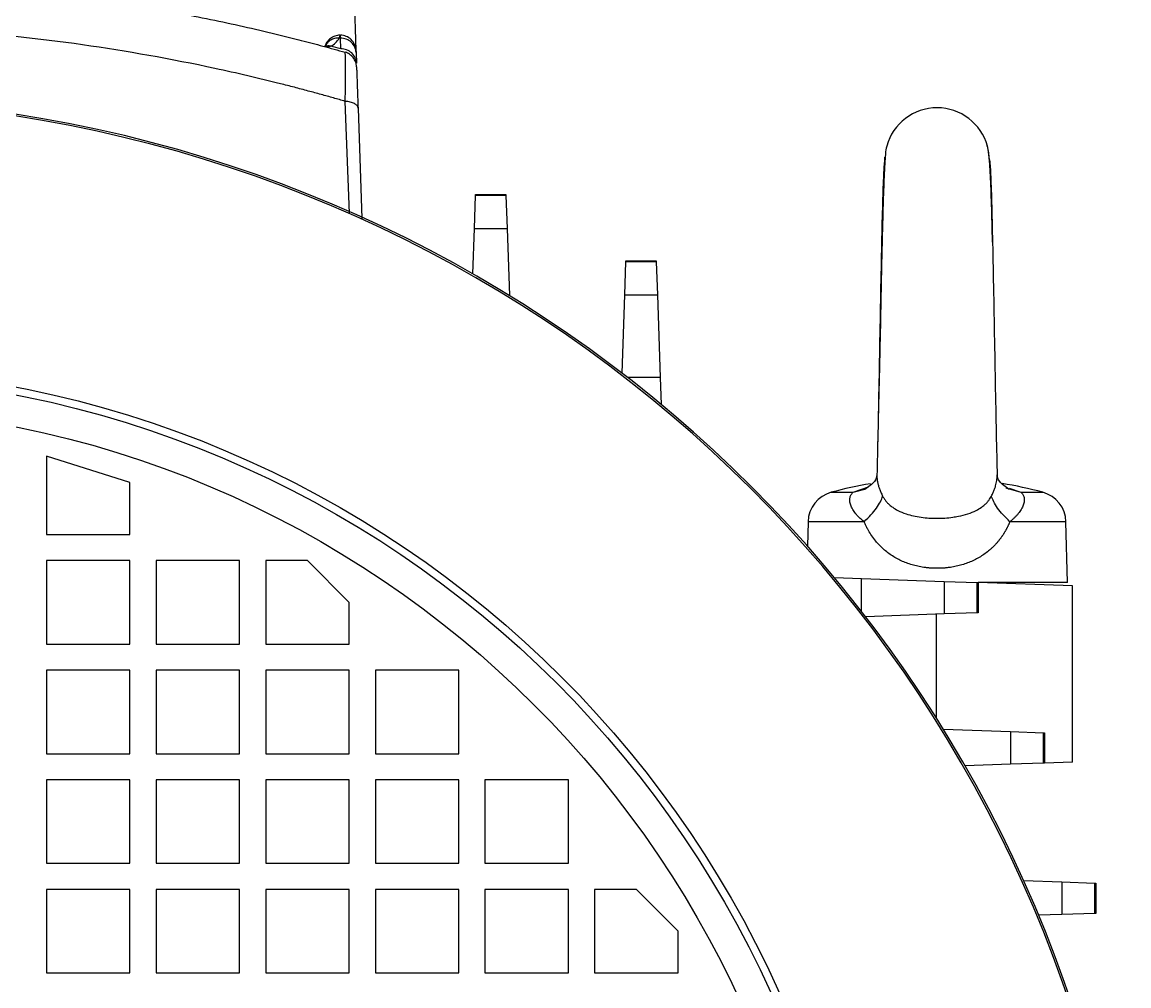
# Model space of a CAD drawing. Header units: millimetres. Extents: x 15 to 1184, y 5 to 836.
# Drawn here: x 357.2 to 410.2, y 575.7 to 621.9 of the extents above; entities that cross this region are included whole.
import ezdxf

# ---------------------------------------------------------------- set-up
doc = ezdxf.new("R2010")
doc.units = ezdxf.units.MM

msp = doc.modelspace()

# ---------------------------------------------------------------- linework, layer by layer
at = {"color": 7, "linetype": 'Continuous', "lineweight": 25}
for p, q in [((373.05, 624.728), (373.196, 620.554)), ((372.45, 621.142), (372.384, 621.142)), ((372.425, 621.278), (372.447, 621.278)), ((372.45, 621.142), (372.447, 621.278)), ((372.468, 620.629), (372.45, 621.142)), ((373.196, 620.554), (373.2, 620.443)), ((373.2, 620.443), (373.218, 619.931)), ((372.883, 612.745), (372.683, 618.11)), ((373.293, 617.788), (373.477, 612.498)), ((398.537, 615.427), (398.519, 615.187)), ((378.921, 613.601), (378.922, 613.64)), ((378.922, 613.64), (380.371, 613.64)), ((380.371, 613.64), (380.372, 613.601)), ((378.866, 612.015), (378.921, 613.601)), ((380.372, 613.601), (378.921, 613.601)), ((380.372, 613.601), (380.428, 612.015)), ((378.79, 609.84), (378.866, 612.015)), ((378.866, 612.015), (380.428, 612.015)), ((380.428, 612.015), (380.54, 608.801)), ((386.121, 610.423), (386.122, 610.462)), ((386.122, 610.462), (387.571, 610.462)), ((387.571, 610.462), (387.572, 610.423)), ((386.066, 608.838), (386.121, 610.423)), ((387.572, 610.423), (386.121, 610.423)), ((387.572, 610.423), (387.628, 608.838)), ((385.934, 605.082), (386.066, 608.838)), ((386.066, 608.838), (387.628, 608.838)), ((387.628, 608.838), (387.766, 604.877)), ((387.766, 604.877), (386.2, 604.877)), ((387.766, 604.877), (387.811, 603.583)), ((362.372, 599.853), (358.372, 601.103)), ((358.372, 601.103), (358.372, 597.353)), ((362.372, 597.353), (362.372, 599.853)), ((395.951, 599.378), (396.997, 599.378)), ((396.997, 599.378), (397.742, 599.632)), ((396.997, 599.378), (397.56, 599.521)), ((404.311, 599.594), (405.036, 599.378)), ((404.471, 599.58), (405.036, 599.378)), ((405.036, 599.378), (406.082, 599.378)), ((394.843, 597.969), (394.812, 596.797)), ((397.528, 597.969), (394.843, 597.969)), ((407.19, 597.969), (404.505, 597.969)), ((407.267, 595.053), (407.19, 597.969)), ((358.372, 597.353), (362.372, 597.353)), ((362.372, 596.103), (358.372, 596.103)), ((358.372, 596.103), (358.372, 592.103)), ((362.372, 592.103), (362.372, 596.103)), ((363.622, 596.103), (363.622, 592.103)), ((367.622, 596.103), (363.622, 596.103)), ((367.622, 592.103), (367.622, 596.103)), ((368.872, 596.103), (368.872, 592.103)), ((370.872, 596.103), (368.872, 596.103)), ((372.872, 594.103), (370.872, 596.103)), ((396.101, 595.293), (397.395, 595.248)), ((397.395, 595.248), (401.356, 595.109)), ((397.395, 593.682), (397.395, 595.248)), ((401.356, 595.109), (401.356, 593.547)), ((401.356, 595.109), (402.941, 595.054)), ((402.941, 593.603), (402.941, 595.054)), ((402.941, 595.054), (402.98, 595.053)), ((402.98, 595.053), (402.98, 593.604)), ((407.497, 594.895), (402.98, 595.053)), ((407.267, 595.053), (402.98, 595.053)), ((407.497, 586.451), (407.497, 594.895)), ((372.872, 592.103), (372.872, 594.103)), ((401.356, 593.547), (397.6, 593.416)), ((400.997, 588.539), (400.997, 593.535)), ((402.941, 593.603), (401.356, 593.547)), ((402.98, 593.604), (402.941, 593.603)), ((358.372, 592.103), (362.372, 592.103)), ((363.622, 592.103), (367.622, 592.103)), ((368.872, 592.103), (372.872, 592.103)), ((362.372, 590.853), (358.372, 590.853)), ((358.372, 590.853), (358.372, 586.853)), ((362.372, 586.853), (362.372, 590.853)), ((367.622, 590.853), (363.622, 590.853)), ((363.622, 590.853), (363.622, 586.853)), ((367.622, 586.853), (367.622, 590.853)), ((372.872, 590.853), (368.872, 590.853)), ((368.872, 590.853), (368.872, 586.853)), ((372.872, 586.853), (372.872, 590.853)), ((378.122, 590.853), (374.122, 590.853)), ((374.122, 590.853), (374.122, 586.853)), ((378.122, 586.853), (378.122, 590.853)), ((401.319, 588.022), (404.534, 587.909)), ((404.534, 587.909), (404.534, 586.347)), ((404.534, 587.909), (406.119, 587.854)), ((406.119, 586.403), (406.119, 587.854)), ((406.119, 587.854), (406.158, 587.853)), ((406.158, 587.853), (406.158, 586.404)), ((358.372, 586.853), (362.372, 586.853)), ((363.622, 586.853), (367.622, 586.853)), ((368.872, 586.853), (372.872, 586.853)), ((374.122, 586.853), (378.122, 586.853)), ((404.534, 586.347), (402.358, 586.271)), ((406.119, 586.403), (404.534, 586.347)), ((406.158, 586.404), (406.119, 586.403)), ((407.497, 586.451), (406.158, 586.404)), ((362.372, 585.603), (358.372, 585.603)), ((358.372, 585.603), (358.372, 581.603)), ((362.372, 581.603), (362.372, 585.603)), ((367.622, 585.603), (363.622, 585.603)), ((363.622, 585.603), (363.622, 581.603)), ((367.622, 581.603), (367.622, 585.603)), ((372.872, 585.603), (368.872, 585.603)), ((368.872, 585.603), (368.872, 581.603)), ((372.872, 581.603), (372.872, 585.603)), ((378.122, 585.603), (374.122, 585.603)), ((374.122, 585.603), (374.122, 581.603)), ((378.122, 581.603), (378.122, 585.603)), ((383.372, 585.603), (379.372, 585.603)), ((379.372, 585.603), (379.372, 581.603)), ((383.372, 581.603), (383.372, 585.603)), ((358.372, 581.603), (362.372, 581.603)), ((363.622, 581.603), (367.622, 581.603)), ((368.872, 581.603), (372.872, 581.603)), ((374.122, 581.603), (378.122, 581.603)), ((379.372, 581.603), (383.372, 581.603)), ((362.372, 580.353), (358.372, 580.353)), ((358.372, 580.353), (358.372, 576.353)), ((362.372, 576.353), (362.372, 580.353)), ((367.622, 580.353), (363.622, 580.353)), ((363.622, 580.353), (363.622, 576.353)), ((367.622, 576.353), (367.622, 580.353)), ((372.872, 580.353), (368.872, 580.353)), ((368.872, 580.353), (368.872, 576.353)), ((372.872, 576.353), (372.872, 580.353)), ((378.122, 580.353), (374.122, 580.353)), ((374.122, 580.353), (374.122, 576.353)), ((378.122, 576.353), (378.122, 580.353)), ((383.372, 580.353), (379.372, 580.353)), ((379.372, 580.353), (379.372, 576.353)), ((383.372, 576.353), (383.372, 580.353)), ((384.622, 580.353), (384.622, 576.353)), ((386.622, 580.353), (384.622, 580.353)), ((388.622, 578.353), (386.622, 580.353)), ((405.16, 580.773), (406.991, 580.709)), ((406.991, 580.709), (406.991, 579.147)), ((406.991, 580.709), (408.576, 580.654)), ((408.576, 579.203), (408.576, 580.654)), ((408.576, 580.654), (408.615, 580.653)), ((408.615, 580.653), (408.615, 579.204)), ((408.576, 579.203), (406.991, 579.147)), ((408.615, 579.204), (408.576, 579.203)), ((406.991, 579.147), (405.88, 579.109)), ((388.622, 576.353), (388.622, 578.353)), ((358.372, 576.353), (362.372, 576.353)), ((363.622, 576.353), (367.622, 576.353)), ((368.872, 576.353), (372.872, 576.353)), ((374.122, 576.353), (378.122, 576.353)), ((379.372, 576.353), (383.372, 576.353)), ((384.622, 576.353), (388.622, 576.353))]:
    msp.add_line(p, q, dxfattribs=at)
at = {"color": 7, "linetype": 'Continuous', "lineweight": 25, "flags": 128}
msp.add_lwpolyline([(398.517, 615.273), (398.517, 615.36), (398.52, 615.428)], dxfattribs=at)
at = {"color": 7, "linetype": 'Continuous', "lineweight": 25}
for radius in [50.621, 50.25, 48.75]:
    msp.add_circle((347.247, 554.728), radius, dxfattribs=at)
for centre, radius, start, end in [((347.26, 528.829), 95.199, 74.64513, 74.9472), ((347.247, 554.728), 63.414, 7.51253, 82.48747), ((347.247, 554.728), 63.5, 7.51253, 82.48747), ((401.017, 615.303), 2.5, 15.3141, 164.687), ((401.017, 615.303), 2.5, 0.684, 15.3141), ((396.343, 597.93), 1.5, 105.114, 178.5), ((401.036, 580.553), 19.5, 99.4512, 105.114), ((400.997, 580.553), 19.5, 74.886, 80.7618), ((405.691, 597.93), 1.5, 1.5, 74.886)]:
    msp.add_arc(centre, radius, start, end, dxfattribs=at)
msp.add_ellipse((371.837, 621.325), major_axis=(0.458, 0.467), ratio=0.860662, start_param=4.236704, end_param=5.108416, dxfattribs=at)
for points, knots in [([(321.816, 620.463), (322.033, 620.524), (322.467, 620.645), (323.12, 620.821), (323.771, 620.992), (324.423, 621.158), (325.073, 621.319), (325.723, 621.475), (326.373, 621.626), (327.022, 621.772), (327.67, 621.912), (328.317, 622.048), (329.652, 622.319), (331.678, 622.69), (335.622, 623.295), (340.809, 623.831), (347.246, 624.052), (353.684, 623.831), (359.023, 623.279), (363.269, 622.618), (365.903, 622.114), (368.002, 621.657), (369.384, 621.331), (370.588, 621.028), (371.625, 620.756), (372.324, 620.562), (372.678, 620.463)], [0, 0, 0, 0, 0.013164, 0.0262927, 0.0393863, 0.0524447, 0.0654679, 0.0784559, 0.0914089, 0.1043268, 0.1172096, 0.1300574, 0.1428702, 0.1965895, 0.250019, 0.3752701, 0.4999993, 0.6247247, 0.749984, 0.8122881, 0.8749894, 0.9061923, 0.9374945, 0.9577462, 0.9785814, 1, 1, 1, 1]), ([(372.683, 618.11), (372.494, 618.164), (372.109, 618.275), (371.519, 618.44), (370.895, 618.61), (370.244, 618.782), (369.279, 619.03), (368.012, 619.338), (364.87, 620.043), (360.106, 620.894), (353.692, 621.577), (347.246, 621.804), (340.802, 621.576), (334.387, 620.894), (329.094, 619.949), (325.435, 619.093), (323.67, 618.631), (322.776, 618.385), (322.26, 618.239), (321.95, 618.15), (321.81, 618.11)], [0, 0, 0, 0, 0.011437, 0.023343, 0.035719, 0.049119, 0.062509, 0.093786, 0.125017, 0.250011, 0.375199, 0.500002, 0.624814, 0.749992, 0.874985, 0.937491, 0.968745, 0.981247, 0.991512, 1, 1, 1, 1]), ([(372.425, 621.278), (372.344, 621.278), (372.263, 621.265), (372.186, 621.239), (372.11, 621.213), (372.037, 621.175), (371.973, 621.126), (371.908, 621.077), (371.851, 621.018), (371.806, 620.951), (371.76, 620.884), (371.725, 620.81), (371.703, 620.732)], [0, 0, 0, 0, 0.25, 0.25, 0.25, 0.5, 0.5, 0.5, 0.75, 0.75, 0.75, 1, 1, 1, 1]), ([(372.384, 621.142), (372.312, 621.144), (372.241, 621.136), (372.172, 621.118), (372.104, 621.101), (372.038, 621.073), (371.978, 621.037), (371.918, 621.001), (371.864, 620.956), (371.817, 620.905), (371.771, 620.853), (371.732, 620.795), (371.703, 620.732)], [0, 0, 0, 0, 0.25, 0.25, 0.25, 0.5, 0.5, 0.5, 0.75, 0.75, 0.75, 1, 1, 1, 1]), ([(372.425, 621.278), (372.425, 621.278), (372.425, 621.278), (372.425, 621.278), (372.425, 621.278), (372.425, 621.277), (372.425, 621.277), (372.425, 621.277), (372.425, 621.276), (372.425, 621.276), (372.424, 621.276), (372.424, 621.275), (372.424, 621.274), (372.424, 621.274), (372.424, 621.273), (372.424, 621.272), (372.424, 621.272), (372.423, 621.271), (372.423, 621.27), (372.423, 621.269), (372.423, 621.268), (372.423, 621.267), (372.422, 621.267), (372.422, 621.265), (372.422, 621.264), (372.422, 621.263), (372.421, 621.262), (372.421, 621.261), (372.421, 621.26), (372.42, 621.259), (372.42, 621.257), (372.42, 621.256), (372.419, 621.255), (372.419, 621.253), (372.419, 621.252), (372.418, 621.25), (372.418, 621.249), (372.418, 621.247), (372.417, 621.246), (372.417, 621.244), (372.416, 621.243), (372.416, 621.241), (372.415, 621.239), (372.415, 621.238), (372.414, 621.236), (372.414, 621.234), (372.413, 621.232), (372.413, 621.231), (372.412, 621.229), (372.412, 621.227), (372.411, 621.225), (372.411, 621.223), (372.41, 621.221), (372.41, 621.219), (372.409, 621.217), (372.409, 621.215), (372.408, 621.213), (372.407, 621.211), (372.407, 621.209), (372.406, 621.207), (372.405, 621.205), (372.405, 621.203), (372.404, 621.201), (372.403, 621.198), (372.403, 621.196), (372.402, 621.194), (372.401, 621.192), (372.401, 621.19), (372.4, 621.187), (372.399, 621.185), (372.398, 621.183), (372.398, 621.18), (372.397, 621.178), (372.396, 621.176), (372.395, 621.173), (372.394, 621.171), (372.394, 621.169), (372.393, 621.166), (372.392, 621.164), (372.391, 621.161), (372.39, 621.159), (372.389, 621.157), (372.389, 621.154), (372.388, 621.152), (372.387, 621.149), (372.386, 621.147), (372.385, 621.144), (372.384, 621.142)], [0, 0, 0, 0, 0.040938, 0.040938, 0.040938, 0.081413, 0.081413, 0.081413, 0.121424, 0.121424, 0.121424, 0.160971, 0.160971, 0.160971, 0.200056, 0.200056, 0.200056, 0.238678, 0.238678, 0.238678, 0.276838, 0.276838, 0.276838, 0.314535, 0.314535, 0.314535, 0.351771, 0.351771, 0.351771, 0.388544, 0.388544, 0.388544, 0.424856, 0.424856, 0.424856, 0.460708, 0.460708, 0.460708, 0.496098, 0.496098, 0.496098, 0.531028, 0.531028, 0.531028, 0.565498, 0.565498, 0.565498, 0.599508, 0.599508, 0.599508, 0.633059, 0.633059, 0.633059, 0.666151, 0.666151, 0.666151, 0.698785, 0.698785, 0.698785, 0.73096, 0.73096, 0.73096, 0.762677, 0.762677, 0.762677, 0.793938, 0.793938, 0.793938, 0.824741, 0.824741, 0.824741, 0.855088, 0.855088, 0.855088, 0.88498, 0.88498, 0.88498, 0.914416, 0.914416, 0.914416, 0.943398, 0.943398, 0.943398, 0.971926, 0.971926, 0.971926, 1, 1, 1, 1]), ([(373.196, 620.554), (373.193, 620.65), (373.171, 620.745), (373.132, 620.833), (373.093, 620.921), (373.037, 621.001), (372.968, 621.067), (372.899, 621.134), (372.817, 621.187), (372.728, 621.223), (372.639, 621.259), (372.543, 621.278), (372.447, 621.278)], [0, 0, 0, 0, 0.25, 0.25, 0.25, 0.5, 0.5, 0.5, 0.75, 0.75, 0.75, 1, 1, 1, 1]), ([(373.2, 620.443), (373.197, 620.536), (373.175, 620.628), (373.097, 620.798), (373.041, 620.875), (372.903, 621.004), (372.821, 621.055), (372.643, 621.124), (372.547, 621.142), (372.45, 621.142)], [0, 0, 0, 0, 0.25, 0.25, 0.5, 0.5, 0.75, 0.75, 1, 1, 1, 1]), ([(371.984, 620.761), (371.936, 620.769), (371.887, 620.771), (371.84, 620.766), (371.793, 620.761), (371.747, 620.75), (371.703, 620.732)], [0, 0, 0, 0, 0.5, 0.5, 0.5, 1, 1, 1, 1]), ([(371.984, 620.761), (371.98, 620.759), (371.976, 620.757), (371.972, 620.755), (371.968, 620.753), (371.964, 620.752), (371.96, 620.75), (371.956, 620.748), (371.952, 620.746), (371.948, 620.745), (371.943, 620.743), (371.939, 620.741), (371.934, 620.74), (371.93, 620.738), (371.925, 620.737), (371.921, 620.735), (371.916, 620.734), (371.912, 620.732), (371.907, 620.731), (371.902, 620.73), (371.897, 620.729), (371.892, 620.728), (371.887, 620.727), (371.882, 620.726), (371.877, 620.725), (371.872, 620.724), (371.867, 620.723), (371.862, 620.722), (371.857, 620.721), (371.852, 620.721), (371.846, 620.72), (371.835, 620.719), (371.824, 620.718), (371.813, 620.718), (371.8, 620.718), (371.787, 620.719), (371.775, 620.72), (371.769, 620.72), (371.763, 620.721), (371.758, 620.721), (371.75, 620.722), (371.742, 620.724), (371.734, 620.725), (371.724, 620.727), (371.713, 620.729), (371.703, 620.732)], [0, 0, 0, 0, 0.045156, 0.045156, 0.045156, 0.091379, 0.091379, 0.091379, 0.138671, 0.138671, 0.138671, 0.187036, 0.187036, 0.187036, 0.236478, 0.236478, 0.236478, 0.286999, 0.286999, 0.286999, 0.338603, 0.338603, 0.338603, 0.391291, 0.391291, 0.391291, 0.445066, 0.445066, 0.445066, 0.499932, 0.499932, 0.499932, 0.616911, 0.616911, 0.616911, 0.749177, 0.749177, 0.749177, 0.807668, 0.807668, 0.807668, 0.891269, 0.891269, 0.891269, 1, 1, 1, 1]), ([(373.218, 619.931), (373.215, 620.024), (373.193, 620.116), (373.154, 620.201), (373.115, 620.285), (373.059, 620.363), (372.99, 620.427), (372.921, 620.491), (372.839, 620.543), (372.749, 620.577), (372.66, 620.612), (372.564, 620.63), (372.468, 620.629)], [0, 0, 0, 0, 0.25, 0.25, 0.25, 0.5, 0.5, 0.5, 0.75, 0.75, 0.75, 1, 1, 1, 1]), ([(372.683, 618.11), (372.683, 618.154), (372.684, 618.244), (372.685, 618.373), (372.686, 618.5), (372.687, 618.622), (372.687, 618.74), (372.688, 618.855), (372.689, 618.966), (372.69, 619.185), (372.69, 619.489), (372.69, 619.777), (372.69, 619.972), (372.689, 620.101), (372.688, 620.212), (372.686, 620.303), (372.685, 620.374), (372.682, 620.425), (372.68, 620.457), (372.678, 620.461), (372.678, 620.463)], [0, 0, 0, 0, 0.032172, 0.064067, 0.095686, 0.127031, 0.158101, 0.1889, 0.219427, 0.249685, 0.37597, 0.499577, 0.562608, 0.625463, 0.688161, 0.750722, 0.813167, 0.875514, 0.937785, 1, 1, 1, 1]), ([(373.224, 619.768), (373.221, 619.846), (373.206, 619.925), (373.179, 619.999), (373.151, 620.073), (373.113, 620.142), (373.064, 620.204), (373.015, 620.266), (372.957, 620.321), (372.891, 620.365), (372.826, 620.408), (372.753, 620.442), (372.678, 620.463)], [0, 0, 0, 0, 0.25, 0.25, 0.25, 0.5, 0.5, 0.5, 0.75, 0.75, 0.75, 1, 1, 1, 1]), ([(373.224, 619.768), (373.224, 619.768), (373.224, 619.767), (373.224, 619.765), (373.224, 619.764), (373.224, 619.762), (373.224, 619.759), (373.224, 619.753), (373.224, 619.744), (373.225, 619.733), (373.226, 619.71), (373.227, 619.675), (373.228, 619.63), (373.229, 619.607), (373.23, 619.582), (373.231, 619.553), (373.232, 619.539), (373.232, 619.524), (373.233, 619.509), (373.233, 619.493), (373.234, 619.477), (373.234, 619.46), (373.237, 619.392), (373.239, 619.315), (373.242, 619.228), (373.245, 619.141), (373.249, 619.045), (373.253, 618.939), (373.253, 618.913), (373.254, 618.886), (373.255, 618.858), (373.256, 618.831), (373.257, 618.802), (373.258, 618.774), (373.26, 618.716), (373.262, 618.657), (373.265, 618.596), (373.269, 618.475), (373.273, 618.346), (373.278, 618.212), (373.283, 618.077), (373.288, 617.936), (373.293, 617.788)], [0, 0, 0, 0, 0.000247366, 0.000247366, 0.000247366, 0.000494732, 0.000494732, 0.000494732, 0.000989464, 0.000989464, 0.000989464, 0.001978929, 0.001978929, 0.001978929, 0.002473661, 0.002473661, 0.002473661, 0.002721027, 0.002721027, 0.002721027, 0.002968393, 0.002968393, 0.002968393, 0.003957857, 0.003957857, 0.003957857, 0.004947321, 0.004947321, 0.004947321, 0.005194687, 0.005194687, 0.005194687, 0.005442053, 0.005442053, 0.005442053, 0.005936786, 0.005936786, 0.005936786, 0.00692625, 0.00692625, 0.00692625, 0.007915714, 0.007915714, 0.007915714, 0.007915714]), ([(373.293, 617.788), (373.291, 617.828), (373.275, 617.867), (373.245, 617.904), (373.215, 617.94), (373.172, 617.974), (373.117, 618.003), (373.062, 618.032), (372.995, 618.056), (372.922, 618.074), (372.848, 618.093), (372.767, 618.105), (372.683, 618.11)], [0, 0, 0, 0, 0.25, 0.25, 0.25, 0.5, 0.5, 0.5, 0.75, 0.75, 0.75, 1, 1, 1, 1]), ([(398.606, 615.966), (398.589, 615.903), (398.557, 615.782), (398.512, 615.146), (398.472, 614.301), (398.437, 613.3), (398.407, 612.23), (398.38, 611.152), (398.356, 610.117), (398.337, 609.162), (398.32, 608.309), (398.301, 607.231), (398.276, 606.094), (398.248, 604.877), (398.223, 603.855), (398.198, 602.796), (398.183, 602.14), (398.176, 601.799)], [0, 0, 0, 0, 0.101875, 0.196119, 0.282845, 0.362237, 0.434404, 0.499442, 0.557437, 0.608457, 0.65256, 0.690186, 0.774002, 0.823457, 0.87772, 0.936626, 1, 1, 1, 1]), ([(403.675, 611.367), (403.66, 611.984), (403.63, 613.231), (403.573, 614.631), (403.505, 615.652), (403.45, 615.873), (403.422, 615.984)], [0, 0, 0, 0, 0.243508, 0.491144, 0.743444, 1, 1, 1, 1]), ([(398.517, 615.273), (398.509, 615.248), (398.501, 615.224), (398.489, 615.144), (398.486, 615.109), (398.478, 615.021), (398.474, 614.967), (398.462, 614.78), (398.454, 614.622), (398.438, 614.256), (398.431, 614.045), (398.407, 613.33), (398.391, 612.743), (398.36, 611.401), (398.344, 610.644), (398.312, 609.026), (398.296, 608.165), (398.264, 606.418), (398.248, 605.533), (398.217, 603.822), (398.201, 602.997), (398.169, 601.482), (398.153, 600.793), (398.137, 600.199)], [0, 0, 0, 0, 0.0625, 0.0625, 0.09375, 0.09375, 0.125, 0.125, 0.1875, 0.1875, 0.25, 0.25, 0.375, 0.375, 0.5, 0.5, 0.625, 0.625, 0.75, 0.75, 0.875, 0.875, 1, 1, 1, 1]), ([(403.517, 615.332), (403.524, 615.307), (403.532, 615.282), (403.544, 615.201), (403.548, 615.167), (403.556, 615.077), (403.56, 615.023), (403.571, 614.834), (403.579, 614.675), (403.595, 614.305), (403.603, 614.093), (403.626, 613.372), (403.642, 612.781), (403.674, 611.429), (403.69, 610.667), (403.721, 609.038), (403.737, 608.171), (403.769, 606.413), (403.785, 605.522), (403.817, 603.802), (403.833, 602.972), (403.864, 601.45), (403.88, 600.758), (403.896, 600.162)], [0, 0, 0, 0, 0.0625, 0.0625, 0.09375, 0.09375, 0.125, 0.125, 0.1875, 0.1875, 0.25, 0.25, 0.375, 0.375, 0.5, 0.5, 0.625, 0.625, 0.75, 0.75, 0.875, 0.875, 1, 1, 1, 1]), ([(398.138, 600.207), (398.12, 600.105), (398.083, 599.888), (397.74, 599.645), (397.559, 599.517)], [0, 0, 0, 0, 0.473249, 1, 1, 1, 1]), ([(398.137, 600.199), (398.137, 600.18), (398.137, 600.14), (398.14, 600.076), (398.146, 600.009), (398.156, 599.938), (398.169, 599.863), (398.186, 599.784), (398.213, 599.678), (398.257, 599.542), (398.323, 599.373), (398.381, 599.258), (398.411, 599.198)], [0, 0, 0, 0, 0.062815, 0.128215, 0.1964, 0.267572, 0.341934, 0.41969, 0.501048, 0.651467, 0.817249, 1, 1, 1, 1]), ([(403.622, 599.198), (403.637, 599.227), (403.667, 599.285), (403.706, 599.371), (403.741, 599.453), (403.772, 599.532), (403.798, 599.609), (403.827, 599.704), (403.856, 599.816), (403.879, 599.942), (403.893, 600.057), (403.895, 600.128), (403.896, 600.162)], [0, 0, 0, 0, 0.093327, 0.182427, 0.26749, 0.348702, 0.426244, 0.500292, 0.639252, 0.768215, 0.888147, 1, 1, 1, 1]), ([(404.474, 599.517), (404.293, 599.645), (403.95, 599.888), (403.913, 600.105), (403.896, 600.208)], [0, 0, 0, 0, 0.526692, 1, 1, 1, 1]), ([(397.528, 597.969), (397.502, 597.99), (397.45, 598.032), (397.376, 598.095), (397.307, 598.159), (397.242, 598.224), (397.182, 598.288), (397.088, 598.399), (396.976, 598.559), (396.877, 598.765), (396.831, 598.962), (396.839, 599.112), (396.872, 599.215), (396.907, 599.282), (396.944, 599.329), (396.974, 599.359), (396.99, 599.372), (396.997, 599.378)], [0, 0, 0, 0, 0.042966, 0.085419, 0.127357, 0.168784, 0.209702, 0.250116, 0.376391, 0.500008, 0.624957, 0.749893, 0.812427, 0.874947, 0.937468, 0.96939, 1, 1, 1, 1]), ([(405.036, 599.378), (405.044, 599.372), (405.059, 599.36), (405.089, 599.329), (405.126, 599.282), (405.161, 599.215), (405.194, 599.111), (405.202, 598.962), (405.156, 598.764), (405.058, 598.559), (404.937, 598.388), (404.82, 598.254), (404.725, 598.157), (404.62, 598.062), (404.545, 598.001), (404.505, 597.969)], [0, 0, 0, 0, 0.030188, 0.062531, 0.125053, 0.187575, 0.25011, 0.377071, 0.499991, 0.623599, 0.749895, 0.812075, 0.874946, 0.935005, 1, 1, 1, 1]), ([(397.528, 597.969), (397.646, 598.079), (397.755, 598.189), (397.853, 598.298), (397.951, 598.407), (398.039, 598.515), (398.114, 598.62), (398.189, 598.724), (398.252, 598.826), (398.302, 598.923), (398.352, 599.019), (398.388, 599.112), (398.411, 599.198)], [0, 0, 0, 0, 0.25, 0.25, 0.25, 0.5, 0.5, 0.5, 0.75, 0.75, 0.75, 1, 1, 1, 1]), ([(398.411, 599.198), (398.422, 599.177), (398.445, 599.135), (398.484, 599.073), (398.526, 599.012), (398.573, 598.952), (398.643, 598.87), (398.747, 598.768), (398.918, 598.635), (399.176, 598.484), (399.509, 598.349), (399.884, 598.247), (400.375, 598.158), (401.014, 598.115), (401.616, 598.156), (402.11, 598.238), (402.488, 598.335), (402.854, 598.482), (403.113, 598.634), (403.285, 598.768), (403.402, 598.881), (403.491, 598.989), (403.563, 599.091), (403.603, 599.163), (403.622, 599.198)], [0, 0, 0, 0, 0.011799, 0.023931, 0.036457, 0.049436, 0.062925, 0.092169, 0.125683, 0.177202, 0.250439, 0.312714, 0.374946, 0.499534, 0.624264, 0.668616, 0.749072, 0.821538, 0.874171, 0.907701, 0.936905, 0.95918, 0.980119, 1, 1, 1, 1]), ([(404.505, 597.969), (404.387, 598.079), (404.278, 598.189), (404.18, 598.298), (404.082, 598.407), (403.995, 598.515), (403.919, 598.62), (403.844, 598.724), (403.781, 598.826), (403.731, 598.923), (403.682, 599.019), (403.645, 599.112), (403.622, 599.198)], [0, 0, 0, 0, 0.25, 0.25, 0.25, 0.5, 0.5, 0.5, 0.75, 0.75, 0.75, 1, 1, 1, 1]), ([(401.017, 595.735), (401.003, 595.735), (400.989, 595.735), (400.976, 595.735), (400.962, 595.735), (400.948, 595.735), (400.935, 595.736), (400.921, 595.736), (400.908, 595.736), (400.894, 595.737), (400.88, 595.737), (400.867, 595.737), (400.853, 595.738), (400.84, 595.738), (400.826, 595.739), (400.812, 595.74), (400.799, 595.74), (400.785, 595.741), (400.772, 595.742), (400.758, 595.742), (400.744, 595.743), (400.731, 595.744), (400.717, 595.745), (400.704, 595.746), (400.69, 595.747), (400.677, 595.748), (400.663, 595.749), (400.65, 595.75), (400.636, 595.751), (400.623, 595.753), (400.609, 595.754), (400.596, 595.755), (400.582, 595.757), (400.569, 595.758), (400.555, 595.759), (400.542, 595.761), (400.528, 595.762), (400.515, 595.764), (400.501, 595.765), (400.488, 595.767), (400.474, 595.769), (400.461, 595.77), (400.447, 595.772), (400.353, 595.785), (400.259, 595.8), (400.166, 595.819), (400.073, 595.838), (399.981, 595.86), (399.89, 595.885), (399.8, 595.91), (399.712, 595.938), (399.624, 595.968), (399.537, 595.999), (399.452, 596.033), (399.368, 596.069), (399.283, 596.107), (399.2, 596.147), (399.119, 596.19), (399.038, 596.233), (398.959, 596.279), (398.882, 596.327), (398.806, 596.376), (398.731, 596.428), (398.659, 596.482), (398.587, 596.536), (398.518, 596.593), (398.451, 596.652), (398.384, 596.712), (398.32, 596.773), (398.258, 596.837), (398.197, 596.902), (398.138, 596.968), (398.081, 597.037), (398.016, 597.116), (397.955, 597.199), (397.897, 597.284), (397.839, 597.369), (397.784, 597.457), (397.733, 597.548), (397.721, 597.57), (397.708, 597.593), (397.696, 597.615), (397.684, 597.638), (397.672, 597.661), (397.66, 597.684), (397.648, 597.707), (397.637, 597.731), (397.625, 597.754), (397.614, 597.777), (397.603, 597.801), (397.592, 597.825), (397.581, 597.849), (397.57, 597.872), (397.559, 597.896), (397.549, 597.921), (397.538, 597.945), (397.528, 597.969)], [0, 0, 0, 0, 0.008944, 0.008944, 0.008944, 0.017883, 0.017883, 0.017883, 0.026816, 0.026816, 0.026816, 0.035746, 0.035746, 0.035746, 0.044673, 0.044673, 0.044673, 0.053597, 0.053597, 0.053597, 0.06252, 0.06252, 0.06252, 0.071441, 0.071441, 0.071441, 0.080363, 0.080363, 0.080363, 0.089285, 0.089285, 0.089285, 0.098209, 0.098209, 0.098209, 0.107134, 0.107134, 0.107134, 0.116063, 0.116063, 0.116063, 0.124996, 0.124996, 0.124996, 0.187805, 0.187805, 0.187805, 0.250491, 0.250491, 0.250491, 0.312661, 0.312661, 0.312661, 0.374659, 0.374659, 0.374659, 0.43745, 0.43745, 0.43745, 0.500058, 0.500058, 0.500058, 0.562615, 0.562615, 0.562615, 0.625041, 0.625041, 0.625041, 0.687119, 0.687119, 0.687119, 0.749194, 0.749194, 0.749194, 0.820675, 0.820675, 0.820675, 0.892479, 0.892479, 0.892479, 0.910288, 0.910288, 0.910288, 0.928132, 0.928132, 0.928132, 0.946019, 0.946019, 0.946019, 0.963955, 0.963955, 0.963955, 0.981946, 0.981946, 0.981946, 1, 1, 1, 1]), ([(404.505, 597.969), (404.499, 597.955), (404.493, 597.941), (404.487, 597.927), (404.481, 597.912), (404.475, 597.898), (404.469, 597.884), (404.462, 597.87), (404.456, 597.856), (404.45, 597.842), (404.443, 597.828), (404.437, 597.814), (404.43, 597.8), (404.424, 597.787), (404.417, 597.773), (404.411, 597.759), (404.404, 597.745), (404.397, 597.732), (404.391, 597.718), (404.384, 597.705), (404.377, 597.691), (404.37, 597.678), (404.363, 597.664), (404.356, 597.651), (404.349, 597.637), (404.342, 597.624), (404.335, 597.611), (404.328, 597.597), (404.32, 597.584), (404.313, 597.571), (404.306, 597.558), (404.299, 597.545), (404.291, 597.532), (404.284, 597.519), (404.276, 597.506), (404.269, 597.493), (404.261, 597.48), (404.253, 597.467), (404.246, 597.454), (404.238, 597.441), (404.23, 597.428), (404.222, 597.416), (404.214, 597.403), (404.207, 597.39), (404.199, 597.378), (404.191, 597.365), (404.182, 597.353), (404.174, 597.34), (404.166, 597.328), (404.158, 597.315), (404.15, 597.303), (404.141, 597.291), (404.133, 597.278), (404.125, 597.266), (404.116, 597.254), (404.108, 597.242), (404.099, 597.23), (404.091, 597.218), (404.082, 597.206), (404.073, 597.194), (404.064, 597.182), (404.056, 597.17), (404.047, 597.158), (404.038, 597.146), (404.029, 597.134), (404.02, 597.122), (404.011, 597.111), (404.002, 597.099), (403.993, 597.087), (403.983, 597.076), (403.974, 597.064), (403.965, 597.053), (403.956, 597.041), (403.927, 597.006), (403.898, 596.972), (403.868, 596.938), (403.838, 596.905), (403.808, 596.871), (403.777, 596.839), (403.746, 596.807), (403.714, 596.775), (403.681, 596.744), (403.649, 596.712), (403.616, 596.682), (403.582, 596.652), (403.515, 596.593), (403.446, 596.536), (403.374, 596.482), (403.302, 596.428), (403.228, 596.376), (403.151, 596.328), (403.074, 596.279), (402.995, 596.233), (402.914, 596.19), (402.833, 596.147), (402.75, 596.107), (402.665, 596.069), (402.581, 596.033), (402.495, 595.999), (402.408, 595.968), (402.321, 595.937), (402.232, 595.909), (402.142, 595.885), (402.051, 595.86), (401.96, 595.838), (401.867, 595.819), (401.774, 595.8), (401.68, 595.785), (401.586, 595.772), (401.559, 595.769), (401.532, 595.765), (401.505, 595.762), (401.478, 595.759), (401.451, 595.756), (401.424, 595.754), (401.397, 595.751), (401.37, 595.749), (401.343, 595.747), (401.316, 595.745), (401.289, 595.743), (401.262, 595.742), (401.235, 595.74), (401.207, 595.739), (401.18, 595.738), (401.153, 595.737), (401.126, 595.736), (401.099, 595.736), (401.071, 595.735), (401.044, 595.735), (401.017, 595.735)], [0, 0, 0, 0, 0.010579, 0.010579, 0.010579, 0.021132, 0.021132, 0.021132, 0.031661, 0.031661, 0.031661, 0.042168, 0.042168, 0.042168, 0.052654, 0.052654, 0.052654, 0.063119, 0.063119, 0.063119, 0.073566, 0.073566, 0.073566, 0.083996, 0.083996, 0.083996, 0.094409, 0.094409, 0.094409, 0.104808, 0.104808, 0.104808, 0.115194, 0.115194, 0.115194, 0.125567, 0.125567, 0.125567, 0.13593, 0.13593, 0.13593, 0.146284, 0.146284, 0.146284, 0.15663, 0.15663, 0.15663, 0.166969, 0.166969, 0.166969, 0.177304, 0.177304, 0.177304, 0.187634, 0.187634, 0.187634, 0.197962, 0.197962, 0.197962, 0.20829, 0.20829, 0.20829, 0.218617, 0.218617, 0.218617, 0.228946, 0.228946, 0.228946, 0.239279, 0.239279, 0.239279, 0.249616, 0.249616, 0.249616, 0.281024, 0.281024, 0.281024, 0.312397, 0.312397, 0.312397, 0.343772, 0.343772, 0.343772, 0.375191, 0.375191, 0.375191, 0.437465, 0.437465, 0.437465, 0.49988, 0.49988, 0.49988, 0.56256, 0.56256, 0.56256, 0.625434, 0.625434, 0.625434, 0.687521, 0.687521, 0.687521, 0.749792, 0.749792, 0.749792, 0.812338, 0.812338, 0.812338, 0.875018, 0.875018, 0.875018, 0.892876, 0.892876, 0.892876, 0.910722, 0.910722, 0.910722, 0.928564, 0.928564, 0.928564, 0.946406, 0.946406, 0.946406, 0.964255, 0.964255, 0.964255, 0.982118, 0.982118, 0.982118, 1, 1, 1, 1])]:
    msp.add_open_spline(points, degree=3, knots=knots, dxfattribs=at)

doc.saveas('drawing.dxf')
